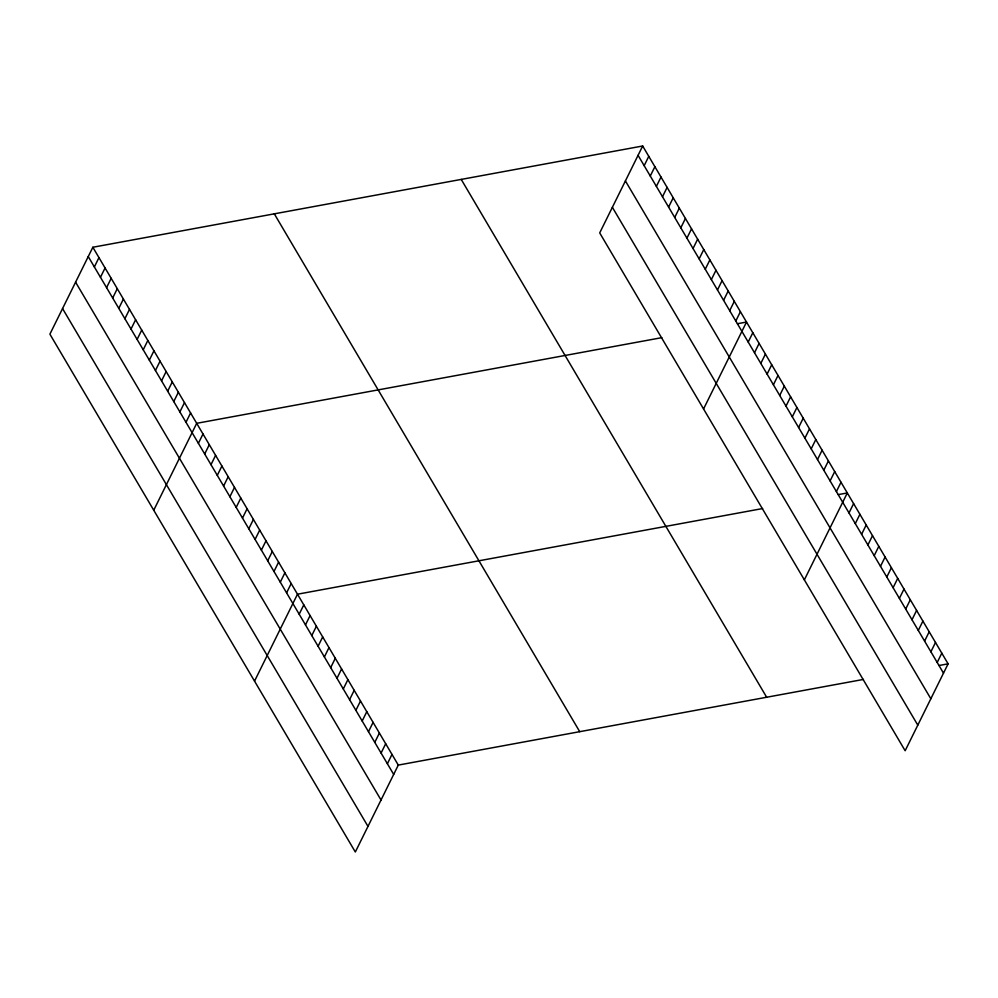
<?xml version="1.0" encoding="UTF-8"?>
<svg xmlns="http://www.w3.org/2000/svg" width="998" height="998" viewBox="0 0 998 998"><rect width="100%" height="100%" fill="white"/><g stroke="black" fill="none" stroke-linecap="round" stroke-linejoin="round"><path stroke-width="1.5" d="M642.675 145.995L599.711 232.908L905.149 750.745L948.1 663.832L642.675 145.995L92.851 247.255L49.9 334.168L355.325 852.005L398.289 765.092L863.432 679.426M94.361 266.928L98.964 257.609M100.461 277.294L105.077 267.963M106.574 287.649L111.177 278.317M112.687 298.003L117.29 288.684M118.787 308.357L123.403 299.038M124.9 318.711L129.503 309.392M131.012 329.078L135.616 319.747M137.113 339.432L141.728 330.101M143.225 349.787L147.829 340.468M149.338 360.141L153.942 350.822M155.439 370.495L160.054 361.176M161.551 380.862L166.155 371.53M167.664 391.216L172.267 381.885M173.764 401.57L178.38 392.251M179.877 411.925L184.493 402.606M185.99 422.279L190.593 412.96M153.742 510.24L196.706 423.314L661.849 337.648M198.39 443.324L203.006 433.993M204.69 454.003L209.306 444.684M210.99 464.681L215.605 455.362M217.29 475.36L221.905 466.041M223.589 486.038L228.205 476.72M229.889 496.73L234.505 487.398M236.189 507.408L240.805 498.077M242.489 518.087L247.105 508.755M248.789 528.765L253.405 519.447M255.089 539.444L259.705 530.125M261.389 550.123L266.004 540.804M267.689 560.801L272.304 551.482M273.988 571.492L278.592 562.161M280.288 582.171L284.892 572.84M286.588 592.849L291.191 583.531M254.54 681.123L297.491 594.209L762.634 508.543M299.188 614.207L303.791 604.888M305.488 624.885L310.091 615.566M311.788 635.576L316.391 626.245M318.088 646.255L322.691 636.924M324.387 656.934L328.991 647.602M330.687 667.612L335.291 658.293M336.987 678.291L341.59 668.972M343.287 688.969L347.89 679.65M349.587 699.648L354.19 690.329M355.887 710.339L360.49 701.008M362.187 721.018L366.79 711.686M644.172 165.668L648.775 156.349M368.487 731.696L373.09 722.377M650.272 176.022L654.888 166.703M374.786 742.375L379.39 733.056M656.385 186.389L661 177.058M381.086 753.053L385.69 743.735M662.497 196.743L667.101 187.412M387.386 763.732L391.989 754.413M668.598 207.097L673.213 197.779M674.71 217.452L679.326 208.133M680.823 227.806L685.426 218.487M686.923 238.173L691.539 228.841M693.036 248.527L697.652 239.196M699.149 258.881L703.752 249.562M705.262 269.235L709.865 259.917M711.362 279.59L715.978 270.271M717.475 289.956L722.078 280.625M723.587 300.311L728.191 290.979M729.688 310.665L734.303 301.346M735.8 321.019L740.404 311.7M703.553 408.968L746.516 322.055L737.447 323.726M748.201 342.065L752.816 332.733M754.5 352.743L759.116 343.412M760.8 363.422L765.416 354.103M767.1 374.1L771.716 364.781M773.4 384.779L778.016 375.46M779.7 395.458L784.316 386.139M786 406.149L790.616 396.817M792.3 416.827L796.915 407.496M798.6 427.506L803.215 418.174M804.899 438.184L809.515 428.866M811.199 448.863L815.815 439.544M817.499 459.542L822.115 450.223M823.799 470.22L828.415 460.901M830.099 480.911L834.715 471.58M836.399 491.59L841.002 482.259M804.351 579.863L847.302 492.95L838.233 494.609M848.999 512.947L853.602 503.628M855.298 523.626L859.902 514.307M861.598 534.304L866.202 524.985M867.898 544.995L872.501 535.664M874.198 555.674L878.801 546.343M880.498 566.353L885.101 557.021M886.798 577.031L891.401 567.712M893.098 587.71L897.701 578.391M899.398 598.388L904.001 589.07M905.697 609.067L910.301 599.748M911.997 619.758L916.601 610.427M918.297 630.437L922.9 621.105M924.597 641.115L929.2 631.784M930.897 651.794L935.5 642.475M937.197 662.472L941.8 653.154M939.031 665.504L948.1 663.832M638.059 155.314L943.497 673.151M625.409 180.912L930.835 698.762M612.373 207.297L917.798 725.147M461.226 179.403L766.664 697.253M274.3 213.834L579.726 731.671M92.851 247.255L398.289 765.092M88.248 256.573L393.686 774.423M75.599 282.185L381.024 800.022M62.55 308.557L367.988 826.406"/></g></svg>
